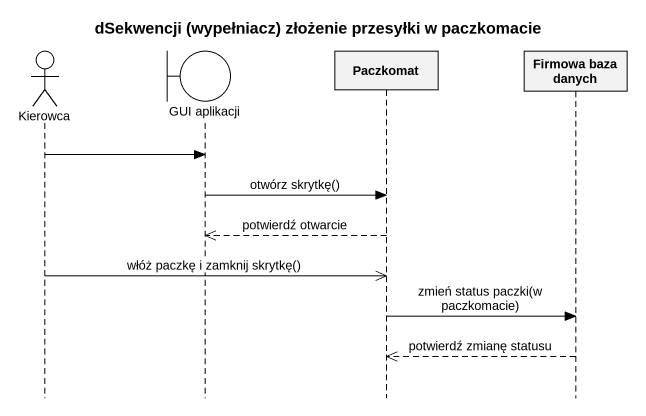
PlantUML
@startuml
title dSekwencji (wypełniacz) złożenie przesyłki w paczkomacie
hide footbox
actor Kierowca
boundary "GUI aplikacji" as GUI_aplikacji
participant Paczkomat
participant "Firmowa baza danych" as Firmowa_baza_danych

Kierowca -> GUI_aplikacji
GUI_aplikacji -> Paczkomat : otwórz skrytkę()
Paczkomat -->> GUI_aplikacji : potwierdź otwarcie
Kierowca ->> Paczkomat : włóż paczkę i zamknij skrytkę()
Paczkomat -> Firmowa_baza_danych : zmień status paczki(w paczkomacie)
Firmowa_baza_danych -->> Paczkomat : potwierdź zmianę statusu
@enduml
